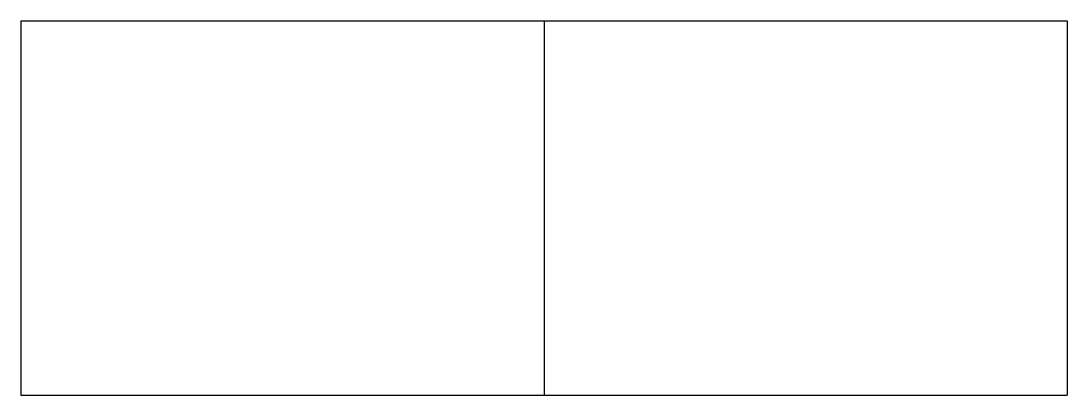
# Paper-space layout '_Back' of a CAD drawing. Header units: centimetres. Extents: x 20 to 21.4, y 0 to 0.5.
import ezdxf

# ---------------------------------------------------------------- set-up
doc = ezdxf.new("R2010")
doc.units = ezdxf.units.CM

psp = doc.layouts.new('_Back')

# ---------------------------------------------------------------- linework, layer by layer
at = {"color": 7, "linetype": 'Continuous', "lineweight": 25}
for p, q in [((20, 0.5), (20, 0)), ((20, 0.5), (21.4, 0.5)), ((20.7, 0.5), (20.7, 0)), ((21.4, 0.5), (21.4, 0)), ((20, 0), (21.4, 0))]:
    psp.add_line(p, q, dxfattribs=at)

doc.saveas('drawing.dxf')
